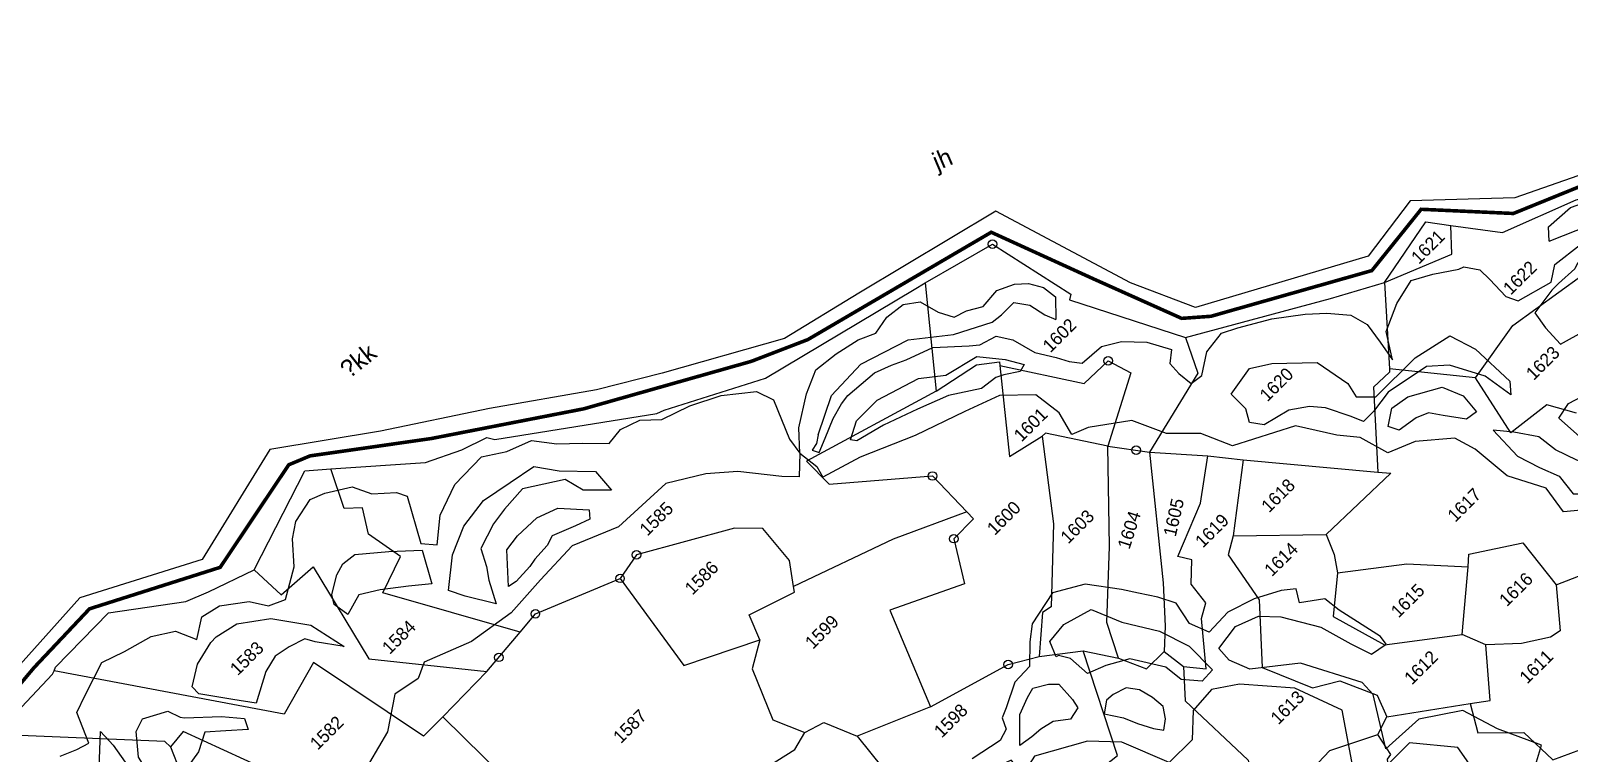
# Model space of a CAD drawing. Header units: metres. Extents: x 302352 to 308863, y 1945987 to 1951649.
# Drawn here: x 303270 to 304150, y 1948439 to 1948852 of the extents above; entities that cross this region are included whole.
import ezdxf

# ---------------------------------------------------------------- set-up
doc = ezdxf.new("R2010")
doc.units = ezdxf.units.M
doc.linetypes.add('DASHDOT', pattern=[1, 0.5, -0.25, 0, -0.25])
for name, color, linetype in [('POLY_HATCH', 12, 'Continuous'), ('POLY_PARCEL', 6, 'Continuous'), ('POLY_WATER', 4, 'Continuous'), ('SYM_STONE', 1, 'Continuous'), ('TEXT_MAPOUT', 7, 'Continuous'), ('TEXT_PARCEL', 7, 'Continuous'), ('V_BOUND_STREAM_LINE', 7, 'DASHDOT')]:
    doc.layers.add(name, color=color, linetype=linetype)
doc.styles.add('TEXT_MAP', font='')
doc.styles.get('TEXT_MAP').set_extended_font_data('Kruti Dev 050')

# ---------------------------------------------------------------- blocks, each defined once
blk = doc.blocks.new('STONE')
blk.add_circle((0, 0), 0.851)
blk = doc.blocks.new('WEEWWEEWWE')
at = {"layer": 'POLY_HATCH'}
for points in [[(308791.15, 1947259.36), (308793.44, 1947258.37), (308795.27, 1947257.8), (308797.09, 1947262.02), (308799.63, 1947262.97), (308804.52, 1947264.55), (308807.84, 1947263.41), (308811.98, 1947262.27), (308814.91, 1947260.4), (308816.2, 1947257.46), (308818.94, 1947259.22), (308821.79, 1947258.55), (308825.15, 1947256.04), (308826.63, 1947253.72), (308828.95, 1947252.67), (308833.02, 1947255.06), (308835.63, 1947258), (308837.67, 1947259.39), (308841.25, 1947260.15), (308843.35, 1947259.33), (308846.71, 1947257.25), (308847.97, 1947254.62), (308850.55, 1947252.33), (308851.22, 1947250.91), (308847.88, 1947244.86), (308849.39, 1947243.1), (308852.62, 1947245.77), (308857.1, 1947247.37), (308862.48, 1947247.48), (308865.53, 1947245.5), (308869.07, 1947244.15), (308871.27, 1947241.33), (308873.81, 1947238.91), (308876.48, 1947236.18), (308878.96, 1947236.45), (308881.81, 1947235.47), (308884.05, 1947233.39), (308888.21, 1947231.98), (308892.32, 1947229.93), (308896.2, 1947226.83), (308897.06, 1947224.32), (308894.78, 1947218.84), (308894.42, 1947216.42), (308896.81, 1947219.03), (308900.97, 1947221.66), (308904.24, 1947223.11), (308907.84, 1947222.69), (308911.41, 1947221.92), (308913.83, 1947220.82), (308916.5, 1947221.33), (308919.36, 1947221), (308921.31, 1947219.59), (308922.07, 1947216.77), (308923.15, 1947214.69), (308925.03, 1947214.09), (308927.11, 1947212.89), (308930.04, 1947213.13)], [(308892.02, 1947214.14), (308890.32, 1947215.89), (308886.45, 1947220.73), (308883.06, 1947223.66), (308878.12, 1947226.63), (308869.17, 1947227.03), (308862.69, 1947229.7), (308856.18, 1947229.46), (308850.04, 1947229.06), (308843.27, 1947230.15), (308836.54, 1947232.77), (308834.3, 1947231.73), (308830.47, 1947232.47), (308826, 1947229.46), (308821.2, 1947228.2)], [(308969.39, 1947131.14), (308964.41, 1947135.22), (308965.04, 1947139.3), (308962.38, 1947144.35), (308961.82, 1947150.16), (308960.9, 1947153.29), (308956.65, 1947156.86), (308952.78, 1947158.42), (308951.56, 1947162.66), (308949.49, 1947165.2), (308946.31, 1947170.22), (308938.08, 1947174.42), (308936.14, 1947178.8), (308932.74, 1947182.19), (308930.58, 1947186.91), (308925.6, 1947190.51), (308923.27, 1947191.43), (308924.15, 1947194.83), (308923.61, 1947198.94), (308919.92, 1947202.42), (308914.9, 1947204.28), (308907.61, 1947206.78), (308900.02, 1947210.08), (308894.32, 1947211.77)], [(308930.04, 1947213.13), (308932.41, 1947212.01), (308933.88, 1947210.67), (308934.97, 1947208.83), (308935.21, 1947206.7), (308933.02, 1947204.44)], [(308929.29, 1947200.6), (308930.21, 1947198.91), (308931.35, 1947197.49), (308934.9, 1947197.25), (308937.35, 1947195.74), (308939.83, 1947193.2), (308941.53, 1947190.01), (308939.98, 1947188.81), (308939.9, 1947186.89), (308940.14, 1947184.72), (308941.96, 1947184.46), (308944.82, 1947186.28), (308948.11, 1947186.7), (308950.28, 1947185.63), (308954.51, 1947183.15), (308958.3, 1947180.33), (308960.53, 1947178.29), (308962.73, 1947175.72), (308963.43, 1947173.21), (308962.98, 1947170.14), (308962.43, 1947167.19), (308964.63, 1947170.61), (308968.43, 1947172.34), (308972.12, 1947173.22), (308974.92, 1947171.71), (308977.96, 1947169.64), (308978.72, 1947169.37), (308979.99, 1947167.49), (308980.03, 1947165.54), (308979.93, 1947162.28), (308980.75, 1947160.65), (308985.85, 1947159.21)], [(308933.73, 1947139.6), (308933.95, 1947140.94), (308932.46, 1947147.62), (308932.14, 1947150.16), (308929.26, 1947152.25), (308930.26, 1947153.96), (308928.62, 1947155.3), (308925.13, 1947157.12), (308921.2, 1947158.38), (308917.37, 1947158.25), (308916.26, 1947161.06), (308916.96, 1947164.42), (308915.74, 1947166.77), (308914.21, 1947169.13), (308912.87, 1947171.14), (308909.8, 1947175.26), (308905.71, 1947177.65), (308900.65, 1947176.54), (308898.63, 1947175.01), (308896.17, 1947172.59), (308893.17, 1947172.46), (308889.76, 1947170.78), (308888.39, 1947170.2), (308887.65, 1947168.64), (308885.94, 1947168.13), (308881.36, 1947169.09)], [(308989.71, 1947163.51), (308991.05, 1947165), (308991.05, 1947165)], [(308935.77, 1947112.36), (308939.19, 1947114.24), (308936.44, 1947120.18), (308934.78, 1947125.45), (308929.61, 1947128.92), (308923.36, 1947129.25), (308927.5, 1947135.86)]]:
    blk.add_lwpolyline(points, dxfattribs=at)
at = {"layer": 'POLY_HATCH', "lineweight": -2}
for points in [[(308782.54, 1947256.23), (308786, 1947256.85), (308789.8, 1947256.44), (308793.81, 1947254.3), (308797.55, 1947257.82), (308797.48, 1947255.2), (308797, 1947252.36), (308795.06, 1947247.45), (308794.16, 1947246.07), (308792.01, 1947247.94), (308789.87, 1947249.46), (308785.44, 1947251.32), (308783.71, 1947252.22), (308782.74, 1947254.92)], [(308797.58, 1947245.99), (308798.8, 1947251.5), (308801.13, 1947254.31), (308802.97, 1947254.93), (308806.27, 1947253.21), (308806.88, 1947251.38), (308807.25, 1947250.89), (308811.05, 1947247.34), (308813.13, 1947244.89), (308812.4, 1947243.43), (308810.07, 1947245.51), (308807.86, 1947247.46), (308805.29, 1947246.12), (308802.84, 1947245.75), (308800.88, 1947244.65), (308798.8, 1947242.32), (308797.94, 1947244.65)], [(308811.05, 1947253.21), (308813.87, 1947254.93), (308817.29, 1947255.78), (308818.4, 1947255.78), (308821.7, 1947255.05), (308825.62, 1947252.23), (308828.93, 1947247.59), (308830.15, 1947242.2), (308827.71, 1947245.51), (308826.97, 1947246.85), (308824.64, 1947247.59), (308822.32, 1947248.07), (308819.87, 1947247.46), (308815.83, 1947245.26), (308813.87, 1947247.95), (308811.05, 1947251.87)], [(308833.28, 1947247.35), (308834.02, 1947248.58), (308836.47, 1947250.05), (308838.18, 1947250.53), (308840.26, 1947250.29), (308843.94, 1947247.23), (308847.37, 1947244.05), (308845.04, 1947239.77), (308842.47, 1947241.85), (308839.29, 1947244.29), (308836.71, 1947245.89), (308833.65, 1947245.03)], [(308846.02, 1947237.44), (308849.94, 1947240.62), (308853.86, 1947242.34), (308858.39, 1947242.95), (308862.8, 1947242.09), (308866.72, 1947241.36), (308868.8, 1947238.42), (308872.35, 1947234.75), (308872.11, 1947231.33), (308869.29, 1947234.14), (308868.56, 1947236.95), (308863.41, 1947240.26), (308859.62, 1947240.01), (308857.04, 1947239.65), (308853.37, 1947238.42), (308852.14, 1947236.1), (308851.04, 1947234.51), (308849.45, 1947231.45), (308847.12, 1947235.24)], [(308852.39, 1947231.94), (308855.82, 1947235.73), (308858.27, 1947236.1), (308861.94, 1947235.98), (308865, 1947234.87), (308867.94, 1947231.57), (308867.09, 1947230.59), (308865, 1947231.33), (308861.7, 1947232.67), (308860.23, 1947232.18), (308857.66, 1947232.06), (308856.43, 1947231.82), (308853.61, 1947231.69)], [(308900.76, 1947212.76), (308903.23, 1947214.05), (308907.33, 1947214.05), (308913.58, 1947212.11), (308916.6, 1947209.74), (308921.55, 1947208.56), (308924.03, 1947205.44), (308925.43, 1947203.07), (308924.35, 1947202.75), (308922.41, 1947204.04), (308921.34, 1947204.58), (308918.86, 1947204.9), (308914.87, 1947207.48), (308910.45, 1947209.2), (308905.5, 1947210.93), (308901.29, 1947212)], [(308943.04, 1947179.71), (308947.42, 1947180.44), (308950.09, 1947178.74), (308954.71, 1947174.37), (308955.68, 1947169.27), (308955.19, 1947167.09), (308957.14, 1947165.15), (308964.92, 1947165.15), (308970.51, 1947163.93), (308971.72, 1947160.05), (308971.96, 1947153.49), (308970.75, 1947152.04), (308970.02, 1947156.41), (308967.59, 1947161.02), (308965.16, 1947163.2), (308958.84, 1947164.42), (308955.44, 1947163.93), (308953.49, 1947163.93), (308952.76, 1947165.63), (308951.06, 1947169.03), (308949.61, 1947170.73), (308947.17, 1947172.43), (308943.29, 1947173.4), (308942.07, 1947175.1), (308943.04, 1947176.8)], [(308899.76, 1947170.91), (308900.66, 1947173.06), (308903.71, 1947173.39), (308907.9, 1947172.15), (308909.71, 1947167.86), (308912.54, 1947163.23), (308914.01, 1947158.82), (308914.01, 1947154.19), (308911.86, 1947154.07), (308909.94, 1947156.33), (308909.6, 1947159.05), (308906.88, 1947163.45), (308903.83, 1947165.15), (308901.23, 1947166.16), (308901, 1947169.33), (308900.1, 1947170.8)], [(308887.4, 1947165.72), (308890.46, 1947168.78), (308892.88, 1947169.71), (308894.36, 1947170.08), (308896.31, 1947168.97), (308897.33, 1947167.95), (308897.15, 1947165.07), (308896.87, 1947163.68), (308895.01, 1947163.31), (308893.06, 1947164.79), (308891.11, 1947165.26), (308889.44, 1947165.35)], [(308955.44, 1947161.02), (308957.62, 1947162.47), (308960.3, 1947161.99), (308964.67, 1947159.56), (308965.89, 1947156.65), (308965.64, 1947153.73), (308963.94, 1947153.98), (308962, 1947156.65), (308960.78, 1947158.35), (308959.08, 1947159.08), (308956.17, 1947159.56)], [(308898.91, 1947160.52), (308900.4, 1947158.21), (308901.23, 1947156.26), (308902.34, 1947154.22), (308903.18, 1947153.01), (308904.48, 1947153.94), (308905.5, 1947155.42), (308905.32, 1947157.37), (308904.76, 1947159.41), (308903.64, 1947160.9), (308901.7, 1947161.55), (308900.49, 1947161.64)], [(308973.18, 1947145), (308975.61, 1947145.48), (308979.5, 1947144.27), (308981.2, 1947141.84), (308982.66, 1947138.68), (308983.14, 1947135.53), (308982.66, 1947130.43), (308980.23, 1947132.13), (308977.8, 1947136.01), (308975.12, 1947136.98), (308973.42, 1947138.2), (308973.42, 1947141.11)]]:
    blk.add_lwpolyline(points, close=True, dxfattribs=at)
for points in [[(308898.04, 1947216.42), (308903.27, 1947219.03), (308909.25, 1947219.22), (308916.35, 1947216.98), (308921.39, 1947213.06), (308926.43, 1947210.45), (308928.11, 1947210.26), (308930.54, 1947210.26), (308931.85, 1947208.39), (308932.41, 1947205.97), (308933.02, 1947204.44)], [(308894.42, 1947216.42), (308892.02, 1947214.14)], [(308894.42, 1947216.42), (308894.8, 1947213.41), (308894.32, 1947211.77)], [(308898.04, 1947216.42), (308897.05, 1947215.72), (308895.97, 1947215.49), (308895.97, 1947215.49), (308896.43, 1947214.57), (308898.43, 1947215.41), (308901.13, 1947216.57), (308903.44, 1947217.18), (308904.9, 1947217.41), (308909.75, 1947217.03), (308912.21, 1947216.11), (308914.21, 1947215.18), (308918.06, 1947213.8), (308921.83, 1947210.34), (308922.99, 1947209.42), (308925.45, 1947208.65), (308926.76, 1947206.65), (308927.68, 1947203.19), (308929.29, 1947200.6)], [(308929.63, 1947116.27), (308930.68, 1947122.26), (308926.33, 1947127.5), (308921.38, 1947127.5), (308917.04, 1947128.84), (308922.88, 1947137.38), (308920.34, 1947144.26), (308915.24, 1947150.1), (308911.94, 1947152.35), (308908.05, 1947152.05), (308905.04, 1947149.25), (308900.54, 1947149.25), (308897.84, 1947155.98), (308894.55, 1947159.43), (308887.8, 1947163.17), (308884.95, 1947162.57), (308885.1, 1947165.12), (308881.66, 1947166.31), (308871.47, 1947169.46), (308866.82, 1947171.85), (308865.17, 1947172.15), (308861.57, 1947170.81), (308857.83, 1947167.66), (308862.13, 1947167.66)], [(308991.05, 1947165), (308995.16, 1947164.73), (308998.32, 1947163.24), (309000.6, 1947160.46), (309000.82, 1947157.65), (309001.23, 1947155.82), (309000.47, 1947151.21), (308998.27, 1947141.56), (308996.51, 1947139.98)], [(308989.71, 1947163.51), (308995.43, 1947161.05), (308997.4, 1947157.67), (308995.85, 1947145.03), (308996.51, 1947139.98)], [(308985.85, 1947159.21), (308987.98, 1947160.62), (308992.48, 1947160.06), (308994.31, 1947158.52), (308994.31, 1947155.71), (308993.74, 1947152.19), (308993.18, 1947149.66), (308990.79, 1947150.23), (308991.21, 1947154.44), (308991.35, 1947158.24), (308990.37, 1947158.52), (308989.52, 1947158.24), (308986.43, 1947158.38), (308985.16, 1947158.38), (308981.23, 1947157.81), (308980.8, 1947155.28), (308980.66, 1947152.19), (308984.46, 1947151.07), (308986.71, 1947150.79), (308991.63, 1947147.28), (308992.2, 1947141.94), (308992.46, 1947136.33)], [(308927.58, 1947138.14), (308923.39, 1947146.17), (308917.74, 1947150.57), (308916.61, 1947153.51), (308916.72, 1947155.66), (308920.57, 1947156.22), (308923.85, 1947154.98), (308926, 1947152.72), (308928.94, 1947147.75), (308930.29, 1947143.11), (308931.31, 1947140.06)], [(308977.05, 1947121.91), (308977.3, 1947127.4), (308976.19, 1947129.62), (308974.71, 1947132.75), (308972.32, 1947136.07), (308970.84, 1947139.02), (308969.73, 1947142.15), (308969.37, 1947145.1), (308967.34, 1947148.05), (308965.49, 1947150.26), (308965.31, 1947145.29), (308966.41, 1947141.97), (308967.52, 1947139.2), (308967.15, 1947136.07), (308970.66, 1947132.57), (308973.05, 1947129.25), (308973.61, 1947125.74), (308973.61, 1947122.61), (308974.16, 1947121.23)], [(308927.5, 1947135.86), (308927.58, 1947138.14)], [(308931.31, 1947140.06), (308933.73, 1947139.6)]]:
    blk.add_lwpolyline(points, dxfattribs=at)
at = {"layer": 'POLY_PARCEL'}
for points in [[(308803.01, 1947249.38), (308802.96, 1947250.5), (308786.83, 1947267.88)], [(308832.99, 1947225.49), (308829.14, 1947225.49), (308825.54, 1947243.65), (308817.49, 1947241.43), (308798.95, 1947268.43)], [(308849, 1947226.27), (308839.27, 1947243.72), (308844.59, 1947245.59), (308843.63, 1947250.95), (308845.63, 1947254.14), (308843.77, 1947255.9), (308846.33, 1947261.16)], [(308828.78, 1947258.72), (308828.99, 1947253.56), (308834.9, 1947253.17), (308831.37, 1947238.53), (308841.81, 1947225.65)], [(308803.01, 1947249.38), (308800.05, 1947242.61), (308806.06, 1947217.96)], [(308806.06, 1947217.96), (308808.94, 1947218.06), (308817.18, 1947222.27), (308811.27, 1947234.99), (308805.75, 1947249.65), (308803.01, 1947249.38)], [(308841.81, 1947225.65), (308849, 1947226.27)], [(308849, 1947226.27), (308852.33, 1947226.57), (308864.23, 1947221.74)], [(308827.22, 1947203.06), (308833.11, 1947213.48), (308832.99, 1947225.49)], [(308841.81, 1947225.65), (308832.99, 1947225.49)], [(308880.63, 1947203.79), (308882.81, 1947206.78), (308883.34, 1947212.61), (308880.54, 1947215.41), (308868.18, 1947222.46), (308864.23, 1947221.74)], [(308864.23, 1947221.74), (308861.96, 1947206.82), (308872.02, 1947201.84)], [(308923.67, 1947220.94), (308914.1, 1947209.11)], [(308914.1, 1947209.11), (308894.31, 1947214.99), (308894.26, 1947210.44), (308905.34, 1947201.06), (308905.21, 1947194.13)], [(308914.1, 1947209.11), (308920.68, 1947207.74), (308923.27, 1947205.77), (308922.94, 1947205.36)], [(308872.02, 1947201.84), (308873.44, 1947205.4), (308880.16, 1947203.14), (308880.63, 1947203.79)], [(308922.94, 1947205.36), (308914.91, 1947195.41), (308920.15, 1947194.16)], [(308922.94, 1947205.36), (308929.5, 1947195.26), (308934.14, 1947195.14), (308935.21, 1947191.73), (308925.66, 1947186.71)], [(308905.21, 1947194.13), (308895.18, 1947198.67), (308880.63, 1947203.79)], [(308872.02, 1947201.84), (308868.42, 1947199.7), (308865.41, 1947192.62), (308867.35, 1947188.23)], [(308905.21, 1947194.13), (308905.18, 1947192.74), (308901.26, 1947192.74), (308897.89, 1947187.21), (308887.86, 1947191.97), (308882.35, 1947178.36)], [(308920.15, 1947194.16), (308912.65, 1947184.37), (308904.21, 1947176.35), (308902.75, 1947176.66), (308898.11, 1947172.63)], [(308925.66, 1947186.71), (308920.79, 1947194.16), (308920.15, 1947194.16)], [(308853.67, 1947190), (308864.69, 1947187.51), (308867.35, 1947188.23)], [(308944.14, 1947189.84), (308941.82, 1947185.05), (308929.23, 1947182.03)], [(308867.35, 1947188.23), (308870.22, 1947187.3), (308872.19, 1947182.69)], [(308905.8, 1947164.63), (308908.16, 1947169.32), (308915.93, 1947176.59), (308925.66, 1947186.71)], [(308925.66, 1947186.71), (308929.23, 1947182.03)], [(308872.19, 1947182.69), (308871.59, 1947176.91), (308863.07, 1947164.71)], [(308882.35, 1947178.36), (308872.19, 1947182.69)], [(308929.23, 1947182.03), (308917.67, 1947167.7), (308913.58, 1947163.2), (308911, 1947160.76)], [(308929.23, 1947182.03), (308934.64, 1947175.91)], [(308882.35, 1947178.36), (308894.24, 1947174.9), (308898.11, 1947172.63)], [(308911.45, 1947157.39), (308913.46, 1947154.92), (308917.98, 1947160.37), (308919.93, 1947161.5), (308920.34, 1947164.78), (308922.82, 1947167.14), (308921.74, 1947168.85), (308929.25, 1947171.9), (308934.64, 1947175.91)], [(308934.64, 1947175.91), (308937.76, 1947172)], [(308969.27, 1947175.64), (308961.24, 1947166.58)], [(308969.27, 1947175.64), (308978.74, 1947171.82), (308981.52, 1947174.76)], [(308898.11, 1947172.63), (308903.02, 1947168.84)], [(308937.76, 1947172), (308929.25, 1947165.43)], [(308937.76, 1947172), (308949.9, 1947157.48)], [(308878.99, 1947156.61), (308880.1, 1947156.93), (308896.12, 1947155.07), (308903.02, 1947168.84)], [(308903.02, 1947168.84), (308905.8, 1947164.63)], [(308961.24, 1947166.58), (308960.93, 1947166.23), (308957.87, 1947166.33), (308949.9, 1947157.48)], [(308968.9, 1947157.22), (308961.24, 1947166.58)], [(308905.8, 1947164.63), (308907.53, 1947160.79), (308911, 1947160.76)], [(308929.25, 1947165.43), (308926.91, 1947164.04), (308925.53, 1947156.51), (308919.15, 1947149.51), (308922.12, 1947142.52), (308925.51, 1947140.53), (308927.83, 1947135.42), (308926.64, 1947132.32)], [(308929.25, 1947165.43), (308938.64, 1947156.41)], [(308911, 1947160.76), (308911.45, 1947157.39)], [(308911.45, 1947157.39), (308908.19, 1947153.82), (308908.59, 1947141.71), (308900.63, 1947130.27)], [(308949.9, 1947157.48), (308951.1, 1947156.1), (308938.64, 1947156.41)], [(308968.9, 1947157.22), (308977.79, 1947158.73), (308989.56, 1947156.87)], [(308938.64, 1947156.41), (308937.45, 1947153.61), (308935.94, 1947151.47)], [(308975.42, 1947143.74), (308973.31, 1947147.5), (308966.96, 1947148.27), (308968.9, 1947157.22)], [(308935.94, 1947151.47), (308931.23, 1947147.56), (308933.52, 1947139.72), (308942.26, 1947133.06)], [(308935.94, 1947151.47), (308943.76, 1947145.53), (308949.53, 1947139.17)], [(308949.53, 1947139.17), (308950.84, 1947140.39), (308957.29, 1947136.16), (308956.47, 1947128.73)], [(308942.26, 1947133.06), (308949.53, 1947139.17)], [(308902.75, 1947127.94), (308905.01, 1947131.4), (308908.54, 1947130.95), (308910.62, 1947134.38), (308917.66, 1947134.63), (308924.03, 1947131.46)], [(308924.03, 1947131.46), (308926.64, 1947132.32)], [(308926.64, 1947132.32), (308936.2, 1947125.42)], [(308943.58, 1947129.67), (308942.26, 1947133.06)], [(308949.42, 1947086.72), (308939.22, 1947097.6), (308931.12, 1947099.58), (308930.97, 1947102.59), (308927.26, 1947104.53), (308926.55, 1947106.85), (308914.56, 1947118.04), (308922.53, 1947128.02), (308923.32, 1947128.19), (308924.03, 1947131.46)], [(308936.2, 1947125.42), (308938.51, 1947123.76), (308943.58, 1947129.67)], [(308956.47, 1947128.73), (308952.33, 1947123.75), (308950.76, 1947124.06), (308947.26, 1947126.3), (308943.58, 1947129.67)], [(308956.47, 1947128.73), (308967.09, 1947124.05)], [(308936.2, 1947125.42), (308934.11, 1947121.74), (308938.7, 1947117.26), (308938.87, 1947111.67), (308946.19, 1947108.32), (308950.22, 1947111.84), (308951.99, 1947119.33), (308961.43, 1947114.85)]]:
    blk.add_lwpolyline(points, dxfattribs=at)
at = {"layer": 'POLY_WATER'}
for points in [[(309068.78, 1947158.82), (309056.62, 1947169.35), (309042, 1947168.63), (309029.96, 1947163.79), (309020.63, 1947167.98), (309010.52, 1947159.75), (309003.72, 1947164.92), (308990.57, 1947171.18), (308979.91, 1947181.23), (308970.25, 1947179.87), (308948.06, 1947191.8), (308944.04, 1947200.67), (308937.76, 1947221.11), (308916.08, 1947226.49), (308904.21, 1947229.31), (308888.65, 1947237.95), (308880.52, 1947242.76), (308868.03, 1947251.49), (308854.99, 1947260), (308842.22, 1947269.11), (308824.63, 1947264.84), (308808.71, 1947273.12), (308767.12, 1947270.72)], [(308786.83, 1947267.88), (308798.48, 1947268.24), (308798.95, 1947268.43)], [(308798.95, 1947268.43), (308799.44, 1947268.64), (308810.09, 1947268.82), (308818.89, 1947262.3), (308822.08, 1947261.04), (308828.78, 1947258.72)], [(308828.78, 1947258.72), (308843.58, 1947263.54), (308846.33, 1947261.16)], [(308846.33, 1947261.16), (308856.38, 1947252.46), (308861.21, 1947250.12), (308864.93, 1947248.86), (308865.52, 1947247.89), (308884.15, 1947234.49), (308885.22, 1947234.05), (308898.44, 1947227.27), (308921.94, 1947221.4), (308923.67, 1947220.94)], [(308923.67, 1947220.94), (308934.18, 1947218.16), (308937.04, 1947205.45), (308936.35, 1947205.02), (308944.14, 1947189.84)], [(308944.14, 1947189.84), (308962.34, 1947179.39), (308969.27, 1947175.64)], [(308969.27, 1947175.64), (308979.37, 1947177.58), (308981.52, 1947174.76)], [(308981.52, 1947174.76), (308985.94, 1947168.95), (308996.47, 1947164.95), (309010.71, 1947156.84), (309017.34, 1947160.9)]]:
    blk.add_lwpolyline(points, dxfattribs=at)
at = {"layer": 'V_BOUND_STREAM_LINE', "ltscale": 10, "const_width": 0.5}
blk.add_lwpolyline([(308769.97, 1947268.28), (308797.29, 1947270.72), (308808.59, 1947271.08), (308825.65, 1947262.3), (308842.57, 1947265.71), (308845.57, 1947264.49), (308859.32, 1947254.24), (308877.35, 1947242.16), (308898.68, 1947230.32), (308906.44, 1947226.9), (308935.23, 1947219.45), (308940.79, 1947204.68), (308945.62, 1947192.11), (308948.73, 1947189.43), (308969.21, 1947178.08), (308980.15, 1947179.3), (308988.89, 1947169.78), (308999.95, 1947165.14), (309010.52, 1947158.42), (309012.66, 1947159.77), (309020.91, 1947165.26), (309025.62, 1947164.28), (309029.71, 1947161.6), (309043.46, 1947167.33)], dxfattribs=at)
at = {"layer": 'SYM_STONE', "xscale": 0.7, "yscale": 0.7, "zscale": 0.7}
for p in [(308844.4, 1947225.87), (308852.33, 1947226.57), (308864.23, 1947221.74), (308868.18, 1947222.46), (308934.18, 1947218.16), (308905.34, 1947201.06), (308934.14, 1947195.14), (308901.26, 1947192.74), (308928.09, 1947183.52), (308894.24, 1947174.9)]:
    blk.add_blockref('STONE', p, dxfattribs=at)
at = {"layer": 'TEXT_MAPOUT', "style": 'TEXT_MAP'}
for s, rotation, p in [('?kk', 353.8387, (308857.02, 1947268.23)), ('jh', 338.2275, (308935.93, 1947230.87))]:
    blk.add_text(s, height=2.5, rotation=rotation, dxfattribs=at).set_placement(p)
at = {"layer": 'TEXT_PARCEL', "style": 'TEXT_MAP'}
for s, p in [('1583', (308816.63, 1947249.76)), ('1584', (308833.81, 1947236.85)), ('1582', (308817.21, 1947234.47)), ('1585', (308871.05, 1947223.18)), ('1586', (308869.7, 1947212.86)), ('1587', (308847.94, 1947205.2)), ('1602', (308929.15, 1947201.6)), ('1599', (308876.3, 1947195.62)), ('1601', (308917.46, 1947195.58)), ('1600', (308905.59, 1947188.97)), ('1603', (308912.04, 1947180.86)), ('1620', (308945.82, 1947175.3)), ('1598', (308880.33, 1947174.09)), ('1621', (308974.44, 1947174.01)), ('1619', (308924.99, 1947167.16)), ('1618', (308935.03, 1947164.12)), ('1622', (308980.51, 1947161.87)), ('1614', (308929.02, 1947157.5)), ('1623', (308974.37, 1947151.15)), ('1617', (308952.57, 1947144.81)), ('1613', (308915.03, 1947142.17)), ('1615', (308937.5, 1947140.9)), ('1612', (308932.23, 1947132.96)), ('1616', (308949.36, 1947131.33)), ('1611', (308943.74, 1947121.65))]:
    blk.add_text(s, height=1.8, dxfattribs=at).set_placement(p)
for s, rotation, p in [('1604', 27.3945, (308917.56, 1947174.27)), ('1605', 32.238, (308923.4, 1947170.96))]:
    blk.add_text(s, height=1.8, rotation=rotation, dxfattribs=at).set_placement(p)
blk = doc.blocks.new('fffgfhggfsdsf')
at = {"xscale": 4.089385853194386, "yscale": 4.089385853194386, "zscale": 4.089385853194386, "rotation": 44.8498280447801}
blk.add_blockref('WEEWWEEWWE', (5024019.81, -4587627.44), dxfattribs=at)

msp = doc.modelspace()

# ---------------------------------------------------------------- block references
msp.add_blockref('fffgfhggfsdsf', (0, 0))

doc.saveas('drawing.dxf')
